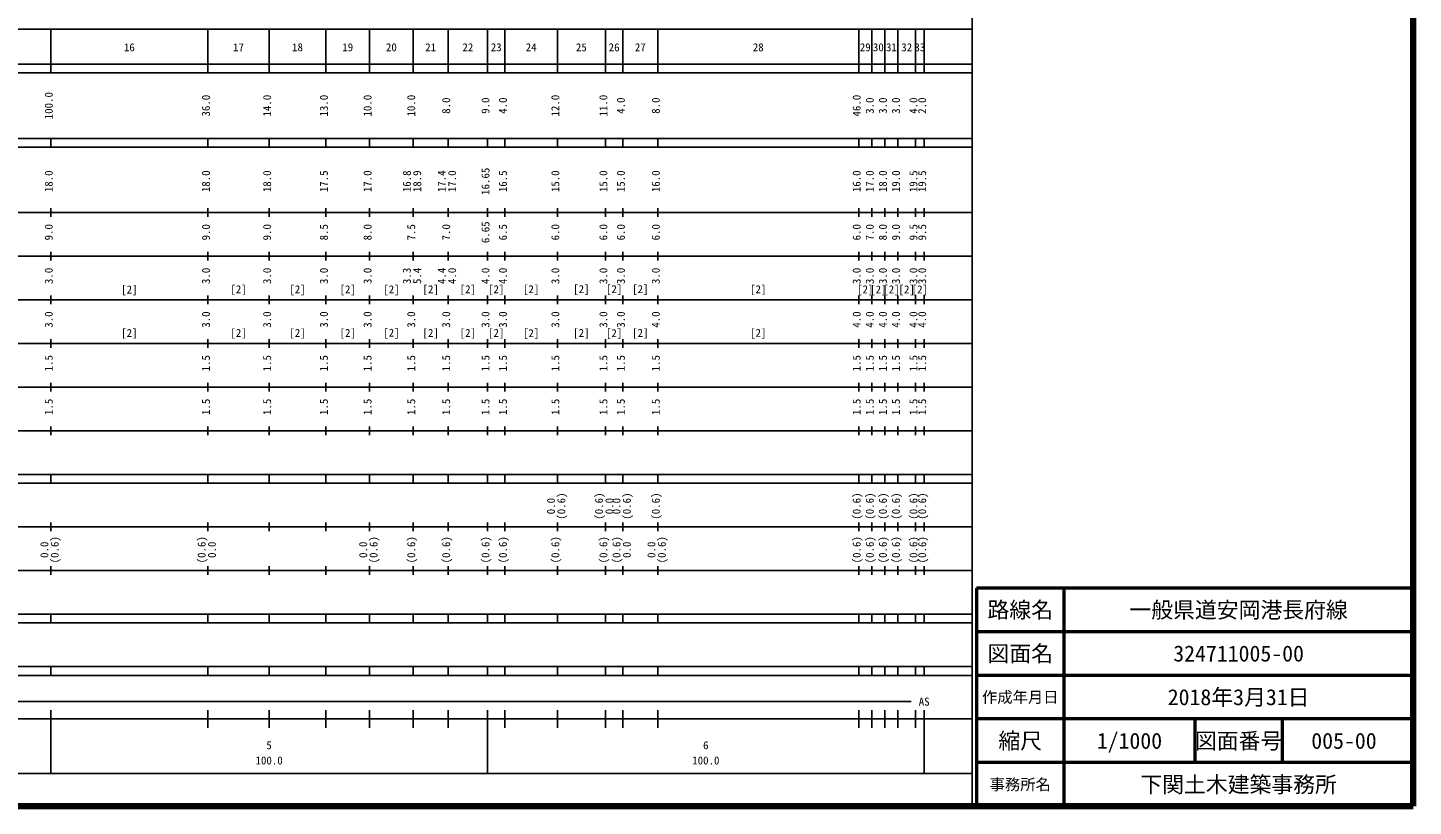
# Model space of a CAD drawing. Units: millimetres on the paper, enlarged 1000 times. Extents: x 40000 to 680000, y 20000 to 380000.
# Drawn here: x 362722 to 680000, y 20000 to 198357 of the extents above; entities that cross this region are included whole.
import ezdxf
from ezdxf.enums import TextEntityAlignment as Align

# ---------------------------------------------------------------- set-up
doc = ezdxf.new("R2010")
doc.units = ezdxf.units.MM
doc.header["$LTSCALE"] = 1000
for name, color, linetype, lineweight in [('M-TTL', 2, 'Continuous', 140), ('M-TTL-BAND', 7, 'Continuous', 25), ('M-TTL-FRAM', 2, 'Continuous', 50), ('M-TTL-LINE', 7, 'Continuous', 50)]:
    doc.layers.add(name, color=color, linetype=linetype, lineweight=lineweight)
doc.layers.add('M-TTL-TXT', color=7, linetype='Continuous')
doc.styles.add('ＭＳ ゴシック', font='')
doc.styles.get('ＭＳ ゴシック').set_extended_font_data('MS Gothic')

msp = doc.modelspace()

# ---------------------------------------------------------------- linework, layer by layer
at = {"layer": 'M-TTL'}
for p, q in [((680000, 20000), (680000, 380000)), ((40000, 20000), (680000, 20000))]:
    msp.add_line(p, q, dxfattribs=at)
at = {"layer": 'M-TTL-BAND'}
for p, q in [((579000, 20000), (579000, 370000)), ((68000, 198000), (579000, 198000)), ((368000, 188000), (368000, 198000)), ((404000, 188000), (404000, 198000)), ((418000, 188000), (418000, 198000)), ((431000, 188000), (431000, 198000)), ((441000, 188000), (441000, 198000)), ((451000, 188000), (451000, 198000)), ((459000, 188000), (459000, 198000)), ((468000, 188000), (468000, 198000)), ((472000, 188000), (472000, 198000)), ((484000, 188000), (484000, 198000)), ((495000, 188000), (495000, 198000)), ((499000, 188000), (499000, 198000)), ((507000, 188000), (507000, 198000)), ((553000, 188000), (553000, 198000)), ((556000, 188000), (556000, 198000)), ((559000, 188000), (559000, 198000)), ((562000, 188000), (562000, 198000)), ((566000, 188000), (566000, 198000)), ((568000, 188000), (568000, 198000)), ((40000, 190000), (579000, 190000)), ((40000, 188000), (579000, 188000)), ((40000, 173000), (579000, 173000)), ((368000, 171000), (368000, 173000)), ((404000, 171000), (404000, 173000)), ((418000, 171000), (418000, 173000)), ((431000, 171000), (431000, 173000)), ((441000, 171000), (441000, 173000)), ((451000, 171000), (451000, 173000)), ((459000, 171000), (459000, 173000)), ((468000, 171000), (468000, 173000)), ((472000, 171000), (472000, 173000)), ((484000, 171000), (484000, 173000)), ((495000, 171000), (495000, 173000)), ((499000, 171000), (499000, 173000)), ((507000, 171000), (507000, 173000)), ((553000, 171000), (553000, 173000)), ((556000, 171000), (556000, 173000)), ((559000, 171000), (559000, 173000)), ((562000, 171000), (562000, 173000)), ((566000, 171000), (566000, 173000)), ((568000, 171000), (568000, 173000)), ((40000, 171000), (579000, 171000)), ((40000, 156000), (579000, 156000)), ((368000, 155000), (368000, 157000)), ((404000, 155000), (404000, 157000)), ((418000, 155000), (418000, 157000)), ((431000, 155000), (431000, 157000)), ((441000, 155000), (441000, 157000)), ((451000, 155000), (451000, 157000)), ((459000, 155000), (459000, 157000)), ((468000, 155000), (468000, 157000)), ((472000, 155000), (472000, 157000)), ((484000, 155000), (484000, 157000)), ((495000, 155000), (495000, 157000)), ((499000, 155000), (499000, 157000)), ((507000, 155000), (507000, 157000)), ((553000, 155000), (553000, 157000)), ((556000, 155000), (556000, 157000)), ((559000, 155000), (559000, 157000)), ((562000, 155000), (562000, 157000)), ((566000, 155000), (566000, 157000)), ((568000, 155000), (568000, 157000)), ((46000, 146000), (579000, 146000)), ((368000, 145000), (368000, 147000)), ((404000, 145000), (404000, 147000)), ((418000, 145000), (418000, 147000)), ((431000, 145000), (431000, 147000)), ((441000, 145000), (441000, 147000)), ((451000, 145000), (451000, 147000)), ((459000, 145000), (459000, 147000)), ((468000, 145000), (468000, 147000)), ((472000, 145000), (472000, 147000)), ((484000, 145000), (484000, 147000)), ((495000, 145000), (495000, 147000)), ((499000, 145000), (499000, 147000)), ((507000, 145000), (507000, 147000)), ((553000, 145000), (553000, 147000)), ((556000, 145000), (556000, 147000)), ((559000, 145000), (559000, 147000)), ((562000, 145000), (562000, 147000)), ((566000, 145000), (566000, 147000)), ((568000, 145000), (568000, 147000)), ((368000, 135000), (368000, 137000)), ((404000, 135000), (404000, 137000)), ((418000, 135000), (418000, 137000)), ((431000, 135000), (431000, 137000)), ((441000, 135000), (441000, 137000)), ((451000, 135000), (451000, 137000)), ((459000, 135000), (459000, 137000)), ((468000, 135000), (468000, 137000)), ((472000, 135000), (472000, 137000)), ((484000, 135000), (484000, 137000)), ((495000, 135000), (495000, 137000)), ((499000, 135000), (499000, 137000)), ((507000, 135000), (507000, 137000)), ((553000, 135000), (553000, 137000)), ((556000, 135000), (556000, 137000)), ((559000, 135000), (559000, 137000)), ((562000, 135000), (562000, 137000)), ((566000, 135000), (566000, 137000)), ((568000, 135000), (568000, 137000)), ((52000, 136000), (579000, 136000)), ((368000, 125000), (368000, 127000)), ((404000, 125000), (404000, 127000)), ((418000, 125000), (418000, 127000)), ((431000, 125000), (431000, 127000)), ((441000, 125000), (441000, 127000)), ((451000, 125000), (451000, 127000)), ((459000, 125000), (459000, 127000)), ((468000, 125000), (468000, 127000)), ((472000, 125000), (472000, 127000)), ((484000, 125000), (484000, 127000)), ((495000, 125000), (495000, 127000)), ((499000, 125000), (499000, 127000)), ((507000, 125000), (507000, 127000)), ((553000, 125000), (553000, 127000)), ((556000, 125000), (556000, 127000)), ((559000, 125000), (559000, 127000)), ((562000, 125000), (562000, 127000)), ((566000, 125000), (566000, 127000)), ((568000, 125000), (568000, 127000)), ((46000, 126000), (579000, 126000)), ((52000, 116000), (579000, 116000)), ((368000, 115000), (368000, 117000)), ((404000, 115000), (404000, 117000)), ((418000, 115000), (418000, 117000)), ((431000, 115000), (431000, 117000)), ((441000, 115000), (441000, 117000)), ((451000, 115000), (451000, 117000)), ((459000, 115000), (459000, 117000)), ((468000, 115000), (468000, 117000)), ((472000, 115000), (472000, 117000)), ((484000, 115000), (484000, 117000)), ((495000, 115000), (495000, 117000)), ((499000, 115000), (499000, 117000)), ((507000, 115000), (507000, 117000)), ((553000, 115000), (553000, 117000)), ((556000, 115000), (556000, 117000)), ((559000, 115000), (559000, 117000)), ((562000, 115000), (562000, 117000)), ((566000, 115000), (566000, 117000)), ((568000, 115000), (568000, 117000)), ((46000, 106000), (579000, 106000)), ((368000, 105000), (368000, 107000)), ((404000, 105000), (404000, 107000)), ((418000, 105000), (418000, 107000)), ((431000, 105000), (431000, 107000)), ((441000, 105000), (441000, 107000)), ((451000, 105000), (451000, 107000)), ((459000, 105000), (459000, 107000)), ((468000, 105000), (468000, 107000)), ((472000, 105000), (472000, 107000)), ((484000, 105000), (484000, 107000)), ((495000, 105000), (495000, 107000)), ((499000, 105000), (499000, 107000)), ((507000, 105000), (507000, 107000)), ((553000, 105000), (553000, 107000)), ((556000, 105000), (556000, 107000)), ((559000, 105000), (559000, 107000)), ((562000, 105000), (562000, 107000)), ((566000, 105000), (566000, 107000)), ((568000, 105000), (568000, 107000)), ((40000, 96000), (579000, 96000)), ((368000, 94000), (368000, 96000)), ((404000, 94000), (404000, 96000)), ((418000, 94000), (418000, 96000)), ((431000, 94000), (431000, 96000)), ((441000, 94000), (441000, 96000)), ((451000, 94000), (451000, 96000)), ((459000, 94000), (459000, 96000)), ((468000, 94000), (468000, 96000)), ((472000, 94000), (472000, 96000)), ((484000, 94000), (484000, 96000)), ((495000, 94000), (495000, 96000)), ((499000, 94000), (499000, 96000)), ((507000, 94000), (507000, 96000)), ((553000, 94000), (553000, 96000)), ((556000, 94000), (556000, 96000)), ((559000, 94000), (559000, 96000)), ((562000, 94000), (562000, 96000)), ((566000, 94000), (566000, 96000)), ((568000, 94000), (568000, 96000)), ((40000, 94000), (579000, 94000)), ((49000, 84000), (579000, 84000)), ((368000, 83000), (368000, 85000)), ((404000, 83000), (404000, 85000)), ((418000, 83000), (418000, 85000)), ((431000, 83000), (431000, 85000)), ((441000, 83000), (441000, 85000)), ((451000, 83000), (451000, 85000)), ((459000, 83000), (459000, 85000)), ((468000, 83000), (468000, 85000)), ((472000, 83000), (472000, 85000)), ((484000, 83000), (484000, 85000)), ((495000, 83000), (495000, 85000)), ((499000, 83000), (499000, 85000)), ((507000, 83000), (507000, 85000)), ((553000, 83000), (553000, 85000)), ((556000, 83000), (556000, 85000)), ((559000, 83000), (559000, 85000)), ((562000, 83000), (562000, 85000)), ((566000, 83000), (566000, 85000)), ((568000, 83000), (568000, 85000)), ((40000, 74000), (579000, 74000)), ((368000, 73000), (368000, 75000)), ((404000, 73000), (404000, 75000)), ((418000, 73000), (418000, 75000)), ((431000, 73000), (431000, 75000)), ((441000, 73000), (441000, 75000)), ((451000, 73000), (451000, 75000)), ((459000, 73000), (459000, 75000)), ((468000, 73000), (468000, 75000)), ((472000, 73000), (472000, 75000)), ((484000, 73000), (484000, 75000)), ((495000, 73000), (495000, 75000)), ((499000, 73000), (499000, 75000)), ((507000, 73000), (507000, 75000)), ((553000, 73000), (553000, 75000)), ((556000, 73000), (556000, 75000)), ((559000, 73000), (559000, 75000)), ((562000, 73000), (562000, 75000)), ((566000, 73000), (566000, 75000)), ((568000, 73000), (568000, 75000)), ((40000, 64000), (579000, 64000)), ((368000, 62000), (368000, 64000)), ((404000, 62000), (404000, 64000)), ((418000, 62000), (418000, 64000)), ((431000, 62000), (431000, 64000)), ((441000, 62000), (441000, 64000)), ((451000, 62000), (451000, 64000)), ((459000, 62000), (459000, 64000)), ((468000, 62000), (468000, 64000)), ((472000, 62000), (472000, 64000)), ((484000, 62000), (484000, 64000)), ((495000, 62000), (495000, 64000)), ((499000, 62000), (499000, 64000)), ((507000, 62000), (507000, 64000)), ((553000, 62000), (553000, 64000)), ((556000, 62000), (556000, 64000)), ((559000, 62000), (559000, 64000)), ((562000, 62000), (562000, 64000)), ((566000, 62000), (566000, 64000)), ((568000, 62000), (568000, 64000)), ((40000, 62000), (579000, 62000)), ((40000, 52000), (579000, 52000)), ((368000, 50000), (368000, 52000)), ((404000, 50000), (404000, 52000)), ((418000, 50000), (418000, 52000)), ((431000, 50000), (431000, 52000)), ((441000, 50000), (441000, 52000)), ((451000, 50000), (451000, 52000)), ((459000, 50000), (459000, 52000)), ((468000, 50000), (468000, 52000)), ((472000, 50000), (472000, 52000)), ((484000, 50000), (484000, 52000)), ((495000, 50000), (495000, 52000)), ((499000, 50000), (499000, 52000)), ((507000, 50000), (507000, 52000)), ((553000, 50000), (553000, 52000)), ((556000, 50000), (556000, 52000)), ((559000, 50000), (559000, 52000)), ((562000, 50000), (562000, 52000)), ((566000, 50000), (566000, 52000)), ((568000, 50000), (568000, 52000)), ((40000, 50000), (579000, 50000)), ((71000, 44000), (565000, 44000)), ((368000, 27500), (368000, 42000)), ((404000, 38000), (404000, 42000)), ((418000, 38000), (418000, 42000)), ((431000, 38000), (431000, 42000)), ((441000, 38000), (441000, 42000)), ((451000, 38000), (451000, 42000)), ((459000, 38000), (459000, 42000)), ((468000, 27500), (468000, 42000)), ((472000, 38000), (472000, 42000)), ((484000, 38000), (484000, 42000)), ((495000, 38000), (495000, 42000)), ((499000, 38000), (499000, 42000)), ((507000, 38000), (507000, 42000)), ((553000, 38000), (553000, 42000)), ((556000, 38000), (556000, 42000)), ((559000, 38000), (559000, 42000)), ((562000, 38000), (562000, 42000)), ((566000, 38000), (566000, 42000)), ((568000, 27500), (568000, 42000)), ((40000, 40000), (579000, 40000)), ((68000, 27500), (579000, 27500))]:
    msp.add_line(p, q, dxfattribs=at)
at = {"layer": 'M-TTL-FRAM'}
for p, q in [((680000, 70000), (580000, 70000)), ((580000, 70000), (580000, 20000))]:
    msp.add_line(p, q, dxfattribs=at)
at = {"layer": 'M-TTL-LINE'}
for p, q in [((600000, 70000), (600000, 20000)), ((680000, 60000), (580000, 60000)), ((680000, 50000), (580000, 50000)), ((680000, 40000), (580000, 40000)), ((630000, 40000), (630000, 30000)), ((650000, 40000), (650000, 30000)), ((680000, 30000), (580000, 30000))]:
    msp.add_line(p, q, dxfattribs=at)

# ---------------------------------------------------------------- texts
at = {"layer": 'M-TTL-BAND', "style": 'ＭＳ ゴシック'}
for s, p in [('16', (386000, 192405)), ('17', (411000, 192405)), ('18', (424500, 192405)), ('19', (436000, 192405)), ('20', (446000, 192405)), ('21', (455000, 192405)), ('22', (463500, 192405)), ('23', (470000, 192405)), ('24', (478000, 192405)), ('25', (489500, 192405)), ('26', (497000, 192405)), ('27', (503000, 192405)), ('28', (530000, 192405)), ('29', (554500, 192405)), ('30', (557500, 192405)), ('31', (560500, 192405)), ('32', (564000, 192405)), ('33', (567000, 192405)), ('[2]', (386000, 136918)), ('[2]', (411000, 136970)), ('[2]', (424500, 136962)), ('[2]', (436000, 136962)), ('[2]', (446000, 136962)), ('[2]', (455000, 136979)), ('[2]', (463500, 136979)), ('[2]', (470000, 136979)), ('[2]', (478000, 136999)), ('[2]', (489500, 137007)), ('[2]', (497000, 137007)), ('[2]', (503000, 137007)), ('[2]', (530000, 136979)), ('[2]', (554500, 136955)), ('[2]', (557500, 136922)), ('[2]', (560500, 136955)), ('[2]', (564000, 136955)), ('[2]', (567000, 136955)), ('[2]', (386000, 126965)), ('[2]', (411000, 126981)), ('[2]', (424500, 126981)), ('[2]', (436000, 126981)), ('[2]', (446000, 127032)), ('[2]', (455000, 126981)), ('[2]', (463500, 126981)), ('[2]', (470000, 126981)), ('[2]', (478000, 126929)), ('[2]', (489500, 126981)), ('[2]', (497000, 126929)), ('[2]', (503000, 126981)), ('[2]', (530000, 126997)), ('AS', (568000, 42500)), ('5', (418000, 32523)), ('6', (518000, 32523)), ('100.0', (418000, 29033)), ('100.0', (518000, 29033))]:
    msp.add_text(s, height=1833, dxfattribs=at).set_placement(p, align=Align.BOTTOM_CENTER)
for s, p in [('100.0', (369000, 180500)), ('36.0', (405000, 180500)), ('14.0', (419000, 180500)), ('13.0', (432000, 180500)), ('10.0', (442000, 180500)), ('10.0', (452000, 180500)), ('8.0', (460000, 180500)), ('9.0', (469000, 180500)), ('4.0', (473000, 180500)), ('12.0', (485000, 180500)), ('11.0', (496000, 180500)), ('4.0', (500000, 180500)), ('8.0', (508000, 180500)), ('46.0', (554000, 180500)), ('3.0', (557000, 180500)), ('3.0', (560000, 180500)), ('3.0', (563000, 180500)), ('4.0', (567000, 180500)), ('2.0', (569000, 180500)), ('18.0', (369000, 163174)), ('18.0', (405000, 163174)), ('18.0', (419000, 163174)), ('17.5', (432000, 163174)), ('17.0', (442000, 163174)), ('16.8', (451000, 163174)), ('18.9', (453370, 163174)), ('17.4', (459000, 163174)), ('17.0', (461370, 163174)), ('16.65', (469000, 163174)), ('16.5', (473000, 163174)), ('15.0', (485000, 163174)), ('15.0', (496000, 163174)), ('15.0', (500000, 163174)), ('16.0', (508000, 163174)), ('16.0', (554000, 163174)), ('17.0', (557000, 163174)), ('18.0', (560000, 163174)), ('19.0', (563000, 163174)), ('19.5', (567000, 163174)), ('19.5', (569000, 163174)), ('9.0', (369000, 151500)), ('9.0', (405000, 151500)), ('9.0', (419000, 151500)), ('8.5', (432000, 151500)), ('8.0', (442000, 151500)), ('7.5', (452000, 151500)), ('7.0', (460000, 151500)), ('6.65', (469000, 151500)), ('6.5', (473000, 151500)), ('6.0', (485000, 151500)), ('6.0', (496000, 151500)), ('6.0', (500000, 151500)), ('6.0', (508000, 151500)), ('6.0', (554000, 151500)), ('7.0', (557000, 151500)), ('8.0', (560000, 151500)), ('9.0', (563000, 151500)), ('9.5', (567000, 151500)), ('9.5', (569000, 151500)), ('3.0', (369000, 141500)), ('3.0', (405000, 141500)), ('3.0', (419000, 141500)), ('3.0', (432000, 141500)), ('3.0', (442000, 141500)), ('3.3', (451000, 141500)), ('5.4', (453370, 141500)), ('4.4', (459000, 141500)), ('4.0', (461370, 141500)), ('4.0', (469000, 141500)), ('4.0', (473000, 141500)), ('3.0', (485000, 141500)), ('3.0', (496000, 141500)), ('3.0', (500000, 141500)), ('3.0', (508000, 141500)), ('3.0', (554000, 141500)), ('3.0', (557000, 141500)), ('3.0', (560000, 141500)), ('3.0', (563000, 141500)), ('3.0', (567000, 141500)), ('3.0', (569000, 141500)), ('3.0', (369000, 131500)), ('3.0', (405000, 131500)), ('3.0', (419000, 131500)), ('3.0', (432000, 131500)), ('3.0', (442000, 131500)), ('3.0', (452000, 131500)), ('3.0', (460000, 131500)), ('3.0', (469000, 131500)), ('3.0', (473000, 131500)), ('3.0', (485000, 131500)), ('3.0', (496000, 131500)), ('3.0', (500000, 131500)), ('4.0', (508000, 131500)), ('4.0', (554000, 131500)), ('4.0', (557000, 131500)), ('4.0', (560000, 131500)), ('4.0', (563000, 131500)), ('4.0', (567000, 131500)), ('4.0', (569000, 131500)), ('1.5', (369000, 121500)), ('1.5', (405000, 121500)), ('1.5', (419000, 121500)), ('1.5', (432000, 121500)), ('1.5', (442000, 121500)), ('1.5', (452000, 121500)), ('1.5', (460000, 121500)), ('1.5', (469000, 121500)), ('1.5', (473000, 121500)), ('1.5', (485000, 121500)), ('1.5', (496000, 121500)), ('1.5', (500000, 121500)), ('1.5', (508000, 121500)), ('1.5', (554000, 121500)), ('1.5', (557000, 121500)), ('1.5', (560000, 121500)), ('1.5', (563000, 121500)), ('1.5', (567000, 121500)), ('1.5', (569000, 121500)), ('1.5', (369000, 111500)), ('1.5', (405000, 111500)), ('1.5', (419000, 111500)), ('1.5', (432000, 111500)), ('1.5', (442000, 111500)), ('1.5', (452000, 111500)), ('1.5', (460000, 111500)), ('1.5', (469000, 111500)), ('1.5', (473000, 111500)), ('1.5', (485000, 111500)), ('1.5', (496000, 111500)), ('1.5', (500000, 111500)), ('1.5', (508000, 111500)), ('1.5', (554000, 111500)), ('1.5', (557000, 111500)), ('1.5', (560000, 111500)), ('1.5', (563000, 111500)), ('1.5', (567000, 111500)), ('1.5', (569000, 111500)), ('0.0', (484000, 88764)), ('(0.6)', (486370, 88764)), ('(0.6)', (495000, 88764)), ('0.0', (497370, 88764)), ('0.0', (499000, 88764)), ('(0.6)', (501370, 88764)), ('(0.6)', (508000, 88764)), ('(0.6)', (554000, 88764)), ('(0.6)', (557000, 88764)), ('(0.6)', (560000, 88764)), ('(0.6)', (563000, 88764)), ('(0.6)', (567000, 88764)), ('(0.6)', (569000, 88764)), ('0.0', (368000, 78764)), ('(0.6)', (370370, 78764)), ('(0.6)', (404000, 78764)), ('0.0', (406370, 78764)), ('0.0', (441000, 78764)), ('(0.6)', (443370, 78764)), ('(0.6)', (452000, 78764)), ('(0.6)', (460000, 78764)), ('(0.6)', (469000, 78764)), ('(0.6)', (473000, 78764)), ('(0.6)', (485000, 78764)), ('(0.6)', (496000, 78764)), ('(0.6)', (499000, 78764)), ('0.0', (501370, 78764)), ('0.0', (507000, 78764)), ('(0.6)', (509370, 78764)), ('(0.6)', (554000, 78764)), ('(0.6)', (557000, 78764)), ('(0.6)', (560000, 78764)), ('(0.6)', (563000, 78764)), ('(0.6)', (567000, 78764)), ('(0.6)', (569000, 78764))]:
    msp.add_text(s, height=1833, rotation=90, dxfattribs=at).set_placement(p, align=Align.BOTTOM_CENTER)
at = {"layer": 'M-TTL-TXT', "style": 'ＭＳ ゴシック'}
for s, height, p in [('路線名', 3666, (590000, 65000)), ('路線名', 3666, (590000, 65000)), ('一般県道安岡港長府線', 3666, (640000, 65000)), ('図面名', 3666, (590000, 55000)), ('図面名', 3666, (590000, 55000)), ('324711005-00', 3666, (640000, 55000)), ('作成年月日', 2566, (590000, 45000)), ('作成年月日', 2566, (590000, 45000)), ('2018年3月31日', 3666, (640000, 45000)), ('縮尺', 3666, (590000, 35000)), ('縮尺', 3666, (590000, 35000)), ('1/1000', 3666, (615000, 35000)), ('図面番号', 3666, (640000, 35000)), ('図面番号', 3666, (640000, 35000)), ('005-00', 3666, (664125, 35000)), ('事務所名', 2566, (590000, 25000)), ('事務所名', 2566, (590000, 25000)), ('下関土木建築事務所', 3666, (640000, 25000))]:
    msp.add_text(s, height=height, dxfattribs=at).set_placement(p, align=Align.MIDDLE_CENTER)

doc.saveas('drawing.dxf')
